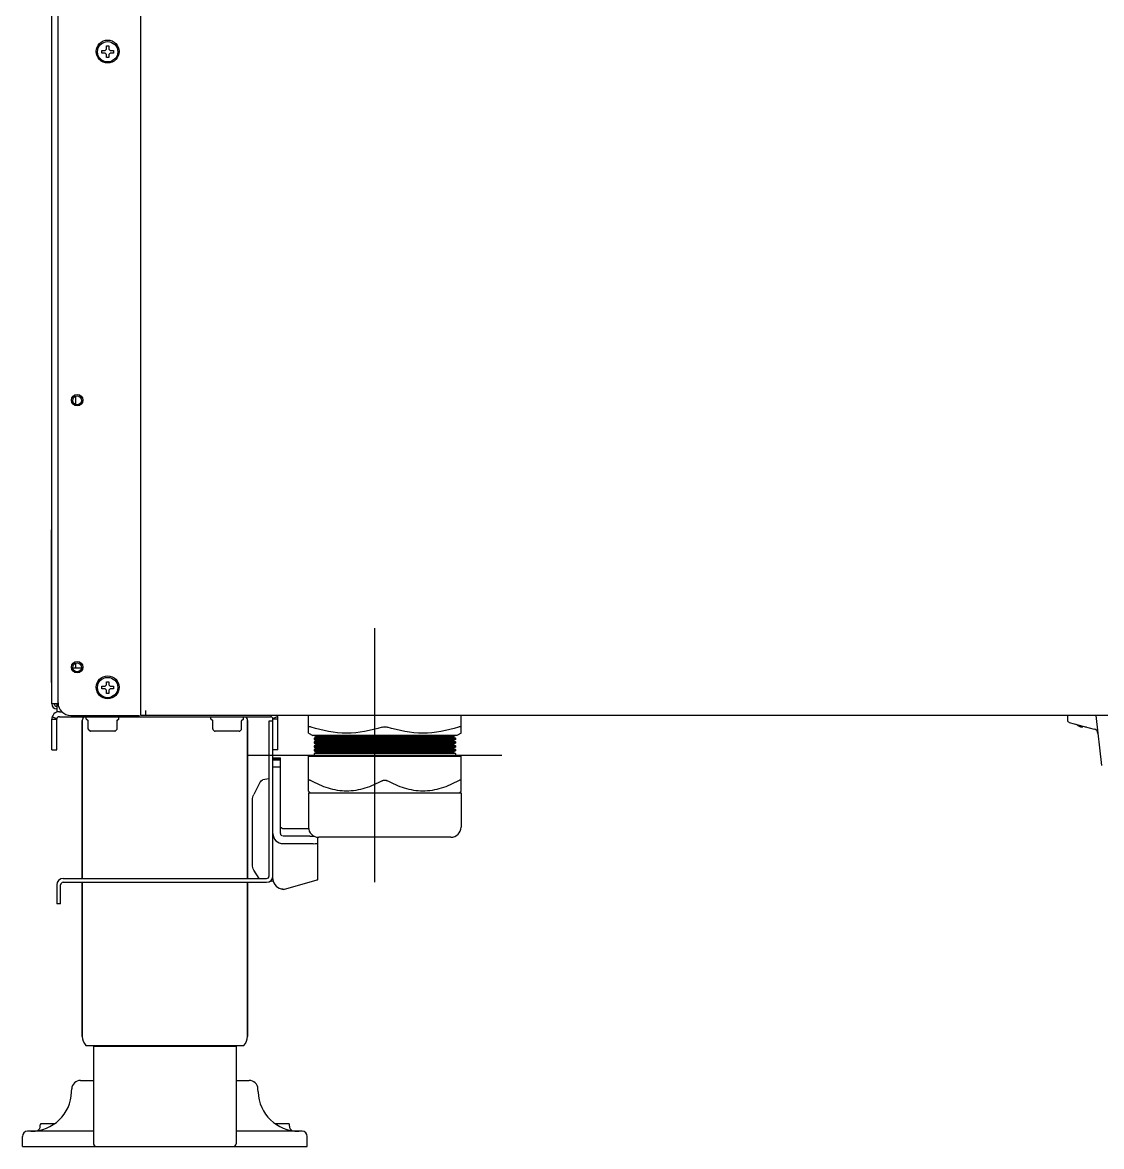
# Model space of a CAD drawing. Header units: millimetres. Extents: x 2482 to 7241, y 2335 to 6851.
# Drawn here: x 2517.5 to 2941.9, y 3663.4 to 4105.4 of the extents above; entities that cross this region are included whole.
import ezdxf

# ---------------------------------------------------------------- set-up
doc = ezdxf.new("R2010")
doc.units = ezdxf.units.MM
doc.header["$LTSCALE"] = 669.9
doc.layers.get('0').update_dxf_attribs({"linetype": 'CONTINUOUS'})
doc.layers.add('ASSI', color=7, linetype='CONTINUOUS')
doc.layers.add('GEOM', color=7, linetype='CONTINUOUS')

msp = doc.modelspace()

# ---------------------------------------------------------------- linework, layer by layer
at = {"linetype": 'Continuous'}
for p, q in [((2529, 3837.47), (2529, 5487.91)), ((2531.58, 3837.47), (2529, 3837.47)), ((2616, 3768.46), (2616, 3819.37)), ((2610.88, 3806.47), (2608.45, 3801.8)), ((2614.46, 3808.01), (2612.1, 3807.57)), ((2607.94, 3774.08), (2607.94, 3799.6)), ((2620, 3782.47), (2630.5, 3782.47)), ((2633.5, 3782.49), (2633.5, 3768.25)), ((2610.59, 3768.77), (2608.45, 3772.07)), ((2532.5, 3758.77), (2532.5, 3766.27)), ((2533.5, 3767.27), (2613.5, 3767.27)), ((2615.63, 3768.35), (2615.82, 3768.39)), ((2633.22, 3768.08), (2620, 3764.33)), ((2620, 3764.33), (2620, 3764.66))]:
    msp.add_line(p, q, dxfattribs=at)
at = {"color": 7, "linetype": 'Continuous'}
for p, q in [((2548.7, 4094.37), (2550, 4094.37)), ((2548.7, 4093.37), (2548.7, 4094.37)), ((2550, 4093.37), (2548.7, 4093.37)), ((2550, 4094.37), (2550.5, 4094.87)), ((2550.5, 4092.87), (2550, 4093.37)), ((2550.5, 4096.17), (2551.5, 4096.17)), ((2550.5, 4094.87), (2550.5, 4096.17)), ((2551.5, 4096.17), (2551.5, 4094.87)), ((2551.5, 4094.87), (2552, 4094.37)), ((2552, 4093.37), (2551.5, 4092.87)), ((2552, 4094.37), (2553.3, 4094.37)), ((2553.3, 4093.37), (2552, 4093.37)), ((2553.3, 4094.37), (2553.3, 4093.37)), ((2550.5, 4091.57), (2550.5, 4092.87)), ((2551.5, 4091.57), (2550.5, 4091.57)), ((2551.5, 4092.87), (2551.5, 4091.57)), ((2550.5, 3846.17), (2551.5, 3846.17)), ((2550.5, 3844.87), (2550.5, 3846.17)), ((2551.5, 3846.17), (2551.5, 3844.87)), ((2548.7, 3844.37), (2550, 3844.37)), ((2548.7, 3843.37), (2548.7, 3844.37)), ((2550, 3843.37), (2548.7, 3843.37)), ((2550, 3844.37), (2550.5, 3844.87)), ((2550.5, 3842.87), (2550, 3843.37)), ((2550.5, 3841.57), (2550.5, 3842.87)), ((2551.5, 3841.57), (2550.5, 3841.57)), ((2551.5, 3844.87), (2552, 3844.37)), ((2552, 3843.37), (2551.5, 3842.87)), ((2551.5, 3842.87), (2551.5, 3841.57)), ((2552, 3844.37), (2553.3, 3844.37)), ((2553.3, 3843.37), (2552, 3843.37)), ((2553.3, 3844.37), (2553.3, 3843.37)), ((2542.55, 3831.53), (2542.55, 3832.37)), ((2555.45, 3831.53), (2555.45, 3832.37)), ((2591.55, 3831.53), (2591.55, 3832.37)), ((2604.45, 3831.53), (2604.45, 3832.37)), ((2614.5, 3830.77), (2616, 3830.77)), ((2614.5, 3769.77), (2614.5, 3830.77)), ((2932.7, 3828.89), (2932.7, 3828.92)), ((2934.07, 3828.36), (2934.1, 3828.36)), ((2934.5, 3828.37), (2934.5, 3828.76)), ((2935.5, 3828.49), (2935.5, 3828.37)), ((2935.93, 3828.36), (2935.97, 3828.37)), ((2616, 3816.19), (2619, 3816.19)), ((2619, 3815.52), (2616, 3815.52)), ((2616, 3815.44), (2619, 3815.44)), ((2619, 3786.47), (2619, 3816.19)), ((2619, 3812.49), (2616, 3812.49)), ((2619.39, 3788.67), (2619.58, 3788.56)), ((2619.58, 3788.56), (2619.79, 3788.49)), ((2619.79, 3788.49), (2620, 3788.46)), ((2620, 3788.46), (2630, 3788.46)), ((2630.5, 3785.47), (2620, 3785.47)), ((2633.5, 3784.97), (2633.5, 3782.49)), ((2531, 3766.27), (2531, 3758.77)), ((2533.5, 3768.77), (2613.5, 3768.77)), ((2616.17, 3767.76), (2614.55, 3767.46)), ((2532.5, 3758.77), (2531, 3758.77))]:
    msp.add_line(p, q, dxfattribs=at)
at = {"color": 1}
for p, q in [((2656, 3867.27), (2656, 3767.27)), ((2606, 3817.27), (2706, 3817.27))]:
    msp.add_line(p, q, dxfattribs=at)
at = {"linetype": 'Continuous'}
msp.add_lwpolyline([(2615.82, 3768.39), (2615.92, 3768.41), (2615.98, 3768.44), (2616, 3768.46)], dxfattribs=at)
for centre in [(2539, 3956.77), (2539, 3851.77)]:
    msp.add_circle(centre, 1.75, dxfattribs=at)
for centre, radius, start, end in [((2531, 3837.47), 2, 180, 270), ((2620, 3786.47), 4, 180.0074, 269.994), ((2533.5, 3766.27), 1, 90, 180), ((2613.5, 3769.77), 2.5, 270, 360), ((2619.89, 3768.63), 3.89, 180.0022, 182.3713)]:
    msp.add_arc(centre, radius, start, end, dxfattribs=at)
at = {"color": 7, "linetype": 'Continuous'}
for centre, radius, start, end in [((2531, 3837.47), 1, 180, 270), ((2935.2, 3832.99), 4.8, 228.3798, 238.6273), ((2935.19, 3832.98), 4.75, 238.4659, 241.0313), ((2935.19, 3832.97), 4.75, 241.0316, 241.9926), ((2935.19, 3832.97), 4.75, 241.9926, 243.3187), ((2935.18, 3832.97), 4.74, 243.3188, 244.4598), ((2935.18, 3832.96), 4.74, 244.4598, 245.4278), ((2935.18, 3832.96), 4.73, 245.4278, 246.6825), ((2935.18, 3832.95), 4.73, 246.6826, 247.4526), ((2935.18, 3832.95), 4.72, 247.4524, 248.9975), ((2935.17, 3832.94), 4.72, 248.9977, 249.4819), ((2935.17, 3832.93), 4.7, 249.4813, 251.5344), ((2935.16, 3832.91), 4.68, 251.535, 252.6227), ((2935.16, 3832.9), 4.67, 252.6228, 253.6051), ((2935.15, 3832.86), 4.64, 253.6036, 255.6824), ((2934.26, 3830.36), 2.01, 262.7259, 264.7415), ((2934.25, 3830.33), 1.97, 265.3984, 266.7833), ((2934.25, 3830.32), 1.96, 266.7841, 267.6235), ((2934.25, 3830.31), 1.96, 267.6233, 268.8455), ((2934.25, 3830.31), 1.95, 268.8459, 270.9258), ((2934.25, 3830.31), 1.95, 270.9261, 271.9964), ((2934.25, 3830.32), 1.96, 271.9964, 273.0228), ((2934.25, 3830.33), 1.97, 273.0233, 274.286), ((2934.25, 3830.34), 1.98, 274.2856, 275.1372), ((2934.25, 3830.36), 2.01, 275.1401, 277.2744), ((2935.76, 3830.36), 2.01, 262.7256, 264.8598), ((2935.75, 3830.34), 1.98, 264.8627, 265.7144), ((2935.75, 3830.33), 1.97, 265.714, 266.9767), ((2935.75, 3830.32), 1.96, 266.9771, 268.0037), ((2935.75, 3830.31), 1.95, 268.0037, 269.0738), ((2935.75, 3830.31), 1.95, 269.0741, 271.1541), ((2935.75, 3830.31), 1.95, 271.1544, 272.3767), ((2935.75, 3830.32), 1.96, 272.3765, 273.2159), ((2935.75, 3830.33), 1.97, 273.2166, 274.6016), ((2935.75, 3830.34), 1.98, 274.6009, 275.2558), ((2630.57, 4146.81), 361.34, 269.9888, 270.2464), ((2533.5, 3766.27), 2.5, 90, 180), ((2613.5, 3769.77), 1, 270, 360)]:
    msp.add_arc(centre, radius, start, end, dxfattribs=at)
at = {"linetype": 'Continuous'}
for points in [[(2610.88, 3806.47), (2611.13, 3806.95), (2611.56, 3807.47), (2612.1, 3807.57)], [(2607.94, 3799.6), (2607.94, 3800.36), (2608.1, 3801.13), (2608.45, 3801.8)], [(2608.45, 3772.07), (2608.07, 3772.65), (2607.94, 3773.39), (2607.94, 3774.08)]]:
    msp.add_open_spline(points, degree=3, dxfattribs=at)
at = {"color": 7, "linetype": 'Continuous'}
for points, knots in [([(2619.19, 3788.89), (2619.2, 3788.87), (2619.24, 3788.82), (2619.28, 3788.77), (2619.3, 3788.75)], [0, 0, 0, 0, 0.502896, 1, 1, 1, 1]), ([(2619.3, 3788.75), (2619.32, 3788.74), (2619.35, 3788.71), (2619.38, 3788.68), (2619.39, 3788.67)], [0, 0, 0, 0, 0.502632, 1, 1, 1, 1]), ([(2619, 3786.47), (2619, 3786.23), (2619.02, 3785.7), (2619.64, 3785.6), (2619.8, 3785.73)], [0, 0, 0, 0, 0.543051, 1, 1, 1, 1])]:
    msp.add_open_spline(points, degree=3, knots=knots, dxfattribs=at)
at = {"linetype": 'Continuous'}
for points, knots in [([(2630.5, 3782.47), (2630.89, 3782.47), (2631.57, 3782.49), (2632.58, 3782.42), (2633.03, 3782.57), (2633.5, 3782.41), (2633.5, 3782.49)], [0, 0, 0, 0, 0.38266, 0.707066, 0.923837, 1, 1, 1, 1]), ([(2616.01, 3768.47), (2616.05, 3767.48), (2616.95, 3765.46), (2619.01, 3764.66), (2620, 3764.66)], [0, 0, 0, 0, 0.498516, 1, 1, 1, 1]), ([(2633.5, 3768.25), (2633.5, 3768.22), (2633.4, 3768.09), (2633.25, 3768.11), (2633.14, 3768.09)], [0, 0, 0, 0, 0.229229, 1, 1, 1, 1])]:
    msp.add_open_spline(points, degree=3, knots=knots, dxfattribs=at)
at = {"layer": 'ASSI', "color": 7, "linetype": 'Continuous'}
for p, q in [((2541, 3768.77), (2541, 3830.87)), ((2606, 3768.77), (2606, 3830.87)), ((2632.25, 3823.97), (2632.25, 3823.47)), ((2687.75, 3823.97), (2687.75, 3823.47)), ((2632.25, 3822.47), (2632.25, 3821.97)), ((2632.25, 3820.97), (2632.25, 3820.47)), ((2632.25, 3819.47), (2632.25, 3818.97)), ((2687.75, 3822.47), (2687.75, 3821.97)), ((2687.75, 3820.97), (2687.75, 3820.47)), ((2687.75, 3819.47), (2687.75, 3818.97)), ((2632.25, 3817.97), (2632.25, 3816.87)), ((2687.75, 3817.97), (2687.75, 3816.87)), ((2541, 3706.66), (2541, 3767.27)), ((2606, 3706.66), (2606, 3767.27)), ((2542.47, 3703.12), (2604.54, 3703.12)), ((2545.5, 3702.87), (2601.5, 3702.87)), ((2545.5, 3702.87), (2545.5, 3664.37)), ((2601.5, 3702.87), (2601.5, 3664.37))]:
    msp.add_line(p, q, dxfattribs=at)
at = {"layer": 'ASSI', "linetype": 'Continuous'}
for centre, radius in [((2551, 4093.97), 4.5), ((2539, 3956.87), 2.25), ((2539, 3851.87), 2.25), ((2551, 3843.97), 4.5)]:
    msp.add_circle(centre, radius, dxfattribs=at)
at = {"layer": 'ASSI', "color": 7, "linetype": 'Continuous'}
for centre in [(2551, 4093.87), (2551, 3843.87)]:
    msp.add_circle(centre, 4, dxfattribs=at)
for centre, radius, start, end in [((2935.2, 3832.99), 4.8, 228.1791, 238.6273), ((2546, 3706.66), 5, 180, 225), ((2601, 3706.66), 5, 315, 360)]:
    msp.add_arc(centre, radius, start, end, dxfattribs=at)
at = {"layer": 'GEOM', "linetype": 'Continuous'}
for p, q in [((2564, 3832.87), (2564, 4372.87)), ((2531.5, 3837.87), (2531.5, 4369.87)), ((2540.75, 3851.47), (2537.25, 3851.47)), ((2531, 3837.47), (2531, 3834.37)), ((2532, 3834.37), (2532.94, 3834.37)), ((2536.5, 3832.87), (2563.5, 3832.87)), ((3196, 3832.87), (2564, 3832.87)), ((2566, 3832.87), (2566, 3834.87)), ((2529, 3819.37), (2529, 3831.37)), ((2618, 3819.37), (2618, 3831.37))]:
    msp.add_line(p, q, dxfattribs=at)
at = {"layer": 'GEOM', "color": 7, "linetype": 'Continuous'}
for p, q in [((2538.5, 3955.09), (2538.5, 3958.44)), ((2528.95, 3905.87), (2529, 3905.87)), ((2528.95, 3845.87), (2528.95, 3905.87)), ((2538.5, 3851.47), (2538.5, 3853.44)), ((2528.95, 3845.87), (2529, 3845.87)), ((2630, 3825.94), (2630, 3832.87)), ((2690, 3825.94), (2690, 3832.87)), ((2928.5, 3832.87), (2928.5, 3831.14)), ((2939.67, 3832.87), (2941.9, 3813.25)), ((2529, 3831.37), (2531, 3831.37)), ((2529.17, 3832.37), (2531.06, 3831.7)), ((2531, 3819.37), (2531, 3831.37)), ((2532, 3832.37), (2615, 3832.37)), ((2541, 3830.87), (2541, 3768.77)), ((2542.55, 3831.53), (2542.55, 3832.37)), ((2543.23, 3830.97), (2543.24, 3830.96)), ((2543.31, 3827.59), (2543.31, 3830.71)), ((2554.7, 3827.59), (2554.7, 3830.71)), ((2554.96, 3831.15), (2554.99, 3831.17)), ((2554.99, 3831.17), (2555.01, 3831.17)), ((2555.01, 3831.17), (2555.3, 3831.3)), ((2555.45, 3831.53), (2555.45, 3832.37)), ((2591.55, 3831.53), (2591.55, 3832.37)), ((2592.23, 3830.97), (2592.24, 3830.96)), ((2592.31, 3827.59), (2592.31, 3830.71)), ((2603.7, 3827.59), (2603.7, 3830.71)), ((2603.96, 3831.15), (2603.99, 3831.17)), ((2603.99, 3831.17), (2604.01, 3831.17)), ((2604.01, 3831.17), (2604.3, 3831.3)), ((2604.45, 3831.53), (2604.45, 3832.37)), ((2606, 3830.87), (2606, 3768.77)), ((2617.83, 3832.37), (2615.95, 3831.7)), ((2618, 3831.37), (2616, 3831.37)), ((2616, 3819.37), (2616, 3831.37)), ((2929.24, 3830.17), (2939, 3827.55)), ((2544.06, 3826.74), (2543.38, 3827.42)), ((2553.77, 3826.67), (2544.23, 3826.67)), ((2553.95, 3826.74), (2554.63, 3827.42)), ((2593.06, 3826.74), (2592.38, 3827.42)), ((2602.77, 3826.67), (2593.23, 3826.67)), ((2602.95, 3826.74), (2603.63, 3827.42)), ((2629.95, 3825.97), (2631.67, 3824.97)), ((2688.33, 3824.97), (2631.67, 3824.97)), ((2632.25, 3824.97), (2633.12, 3824.47)), ((2633.12, 3824.47), (2632.25, 3823.97)), ((2687.75, 3823.97), (2632.25, 3823.97)), ((2686.89, 3824.47), (2633.12, 3824.47)), ((2687.75, 3824.97), (2686.89, 3824.47)), ((2686.89, 3824.47), (2687.75, 3823.97)), ((2690.05, 3825.97), (2688.33, 3824.97)), ((2529, 3819.37), (2531, 3819.37)), ((2618, 3819.37), (2616, 3819.37)), ((2687.75, 3823.47), (2632.25, 3823.47)), ((2632.25, 3823.47), (2633.12, 3822.97)), ((2633.12, 3822.97), (2632.25, 3822.47)), ((2687.75, 3822.47), (2632.25, 3822.47)), ((2687.75, 3821.97), (2632.25, 3821.97)), ((2632.25, 3821.97), (2633.12, 3821.47)), ((2633.12, 3821.47), (2632.25, 3820.97)), ((2687.75, 3820.97), (2632.25, 3820.97)), ((2687.75, 3820.47), (2632.25, 3820.47)), ((2632.25, 3820.47), (2633.12, 3819.97)), ((2633.12, 3819.97), (2632.25, 3819.47)), ((2687.75, 3819.47), (2632.25, 3819.47)), ((2686.89, 3822.97), (2633.12, 3822.97)), ((2686.89, 3821.47), (2633.12, 3821.47)), ((2686.89, 3819.97), (2633.12, 3819.97)), ((2687.75, 3823.47), (2686.89, 3822.97)), ((2686.89, 3822.97), (2687.75, 3822.47)), ((2687.75, 3821.97), (2686.89, 3821.47)), ((2686.89, 3821.47), (2687.75, 3820.97)), ((2687.75, 3820.47), (2686.89, 3819.97)), ((2686.89, 3819.97), (2687.75, 3819.47)), ((2630, 3816.87), (2690, 3816.87)), ((2630, 3803.14), (2630, 3816.87)), ((2687.75, 3818.97), (2632.25, 3818.97)), ((2632.25, 3818.97), (2633.12, 3818.47)), ((2633.12, 3818.47), (2632.25, 3817.97)), ((2687.75, 3817.97), (2632.25, 3817.97)), ((2686.89, 3818.47), (2633.12, 3818.47)), ((2687.75, 3818.97), (2686.89, 3818.47)), ((2686.89, 3818.47), (2687.75, 3817.97)), ((2690, 3803.14), (2690, 3816.87)), ((2630, 3803.14), (2630.67, 3802.47)), ((2630, 3802.47), (2690, 3802.47)), ((2630, 3802.47), (2630, 3788.97)), ((2690, 3803.14), (2689.33, 3802.47)), ((2690, 3802.47), (2690, 3788.97)), ((2686, 3784.97), (2634, 3784.97)), ((2541, 3767.27), (2541, 3706.66)), ((2606, 3767.27), (2606, 3706.66)), ((2545.5, 3702.87), (2545.5, 3664.37)), ((2601.5, 3702.87), (2601.5, 3664.37)), ((2540.38, 3689.37), (2545.5, 3689.37)), ((2601.5, 3689.37), (2606.63, 3689.37)), ((2536.84, 3684.81), (2536.88, 3685.99)), ((2610.17, 3684.81), (2610.12, 3685.99)), ((2545.5, 3669.37), (2519.5, 3669.37)), ((2524.5, 3671.37), (2524.5, 3671.87)), ((2525, 3672.37), (2530.09, 3672.37)), ((2627.5, 3669.37), (2601.5, 3669.37)), ((2616.91, 3672.37), (2622, 3672.37)), ((2622.5, 3671.37), (2622.5, 3671.87)), ((2517.5, 3663.37), (2517.5, 3667.37)), ((2629.5, 3663.37), (2629.5, 3667.37)), ((2517.5, 3663.37), (2629.5, 3663.37))]:
    msp.add_line(p, q, dxfattribs=at)
for points in [[(2542.7, 3831.3), (2543.01, 3831.17), (2543.03, 3831.16), (2543.05, 3831.15), (2543.07, 3831.13), (2543.1, 3831.12), (2543.12, 3831.1), (2543.14, 3831.09), (2543.16, 3831.07)], [(2543.03, 3831.16), (2543.05, 3831.15), (2543.07, 3831.14), (2543.09, 3831.12), (2543.11, 3831.11), (2543.13, 3831.09), (2543.15, 3831.08), (2543.17, 3831.06), (2543.18, 3831.04), (2543.2, 3831.02), (2543.22, 3830.99)], [(2543.16, 3831.07), (2543.18, 3831.05), (2543.2, 3831.02), (2543.22, 3831), (2543.23, 3830.97)], [(2554.76, 3830.96), (2554.79, 3831), (2554.81, 3831.03), (2554.83, 3831.05)], [(2554.78, 3830.99), (2554.8, 3831.01), (2554.82, 3831.04), (2554.85, 3831.07), (2554.87, 3831.09), (2554.89, 3831.11), (2554.92, 3831.13), (2554.95, 3831.14), (2554.97, 3831.16), (2554.99, 3831.17)], [(2554.83, 3831.05), (2554.86, 3831.08), (2554.89, 3831.1), (2554.91, 3831.12), (2554.94, 3831.14), (2554.96, 3831.15)], [(2591.7, 3831.3), (2592.01, 3831.17), (2592.03, 3831.16), (2592.05, 3831.15), (2592.07, 3831.13), (2592.1, 3831.12), (2592.12, 3831.1), (2592.14, 3831.09), (2592.16, 3831.07)], [(2592.03, 3831.16), (2592.05, 3831.15), (2592.07, 3831.14), (2592.09, 3831.12), (2592.11, 3831.11), (2592.13, 3831.09), (2592.15, 3831.08), (2592.17, 3831.06), (2592.18, 3831.04), (2592.2, 3831.02), (2592.22, 3830.99)], [(2592.16, 3831.07), (2592.18, 3831.05), (2592.2, 3831.02), (2592.22, 3831), (2592.23, 3830.97)], [(2603.76, 3830.96), (2603.79, 3831), (2603.81, 3831.03), (2603.83, 3831.05)], [(2603.78, 3830.99), (2603.8, 3831.01), (2603.82, 3831.04), (2603.85, 3831.07), (2603.87, 3831.09), (2603.89, 3831.11), (2603.92, 3831.13), (2603.95, 3831.14), (2603.97, 3831.16), (2603.99, 3831.17)], [(2603.83, 3831.05), (2603.86, 3831.08), (2603.89, 3831.1), (2603.91, 3831.12), (2603.94, 3831.14), (2603.96, 3831.15)]]:
    msp.add_lwpolyline(points, dxfattribs=at)
at = {"layer": 'GEOM', "linetype": 'Continuous'}
for centre, radius, start, end in [((2536.5, 3837.87), 5, 180, 270), ((2532, 3831.37), 3, 90, 180), ((2615, 3831.37), 3, 0, 30.9622)]:
    msp.add_arc(centre, radius, start, end, dxfattribs=at)
at = {"layer": 'GEOM', "color": 7, "linetype": 'Continuous'}
for centre, radius, start, end in [((2532, 3831.37), 1, 90, 180), ((2543, 3830.87), 2, 130.8018, 180), ((2542.8, 3831.53), 0.25, 180, 246.1079), ((2542.81, 3830.71), 0.5, 0.001, 67.3059), ((2555.2, 3830.71), 0.5, 112.6941, 179.999), ((2549, 3845.53), 15.56, 292.6971, 293.8921), ((2555.2, 3831.53), 0.25, 293.8921, 360), ((2591.8, 3831.53), 0.25, 180, 246.1079), ((2591.81, 3830.71), 0.5, 0.001, 67.3059), ((2604.2, 3830.71), 0.5, 112.6941, 179.999), ((2598, 3845.53), 15.56, 292.6971, 293.8921), ((2604.2, 3831.53), 0.25, 293.8921, 360), ((2604, 3830.87), 2, 0, 49.1982), ((2615, 3831.37), 1, 0, 90), ((2929.5, 3831.14), 1, 180, 255), ((2543.56, 3827.59), 0.25, 179.9998, 224.9997), ((2544.23, 3826.92), 0.25, 225, 270), ((2553.77, 3826.92), 0.25, 270, 315), ((2554.45, 3827.59), 0.25, 315.0003, 0.0002), ((2592.56, 3827.59), 0.25, 179.9998, 224.9997), ((2593.23, 3826.92), 0.25, 225, 270), ((2602.77, 3826.92), 0.25, 270, 315), ((2603.45, 3827.59), 0.25, 315.0003, 0.0002), ((2938.48, 3825.62), 2, 6.4818, 74.9995), ((2634, 3788.97), 4, 180, 270), ((2686, 3788.97), 4, 270, 360), ((2540.38, 3685.87), 3.5, 90, 178), ((2606.63, 3685.87), 3.5, 2, 90), ((2520.85, 3685.37), 16, 270, 358), ((2626.16, 3685.37), 16, 182, 270), ((2519.5, 3667.37), 2, 90, 180), ((2522.5, 3671.37), 2, 297.4375, 360), ((2525, 3671.87), 0.5, 89.9999, 180), ((2622, 3671.87), 0.5, 0, 90.0001), ((2624.5, 3671.37), 2, 180, 242.5625), ((2627.5, 3667.37), 2, 0, 90), ((2546.5, 3664.37), 1, 180, 270), ((2600.5, 3664.37), 1, 270, 360)]:
    msp.add_arc(centre, radius, start, end, dxfattribs=at)
for points, knots in [([(2631, 3828.32), (2630.87, 3828.36), (2630.61, 3828.42), (2630.31, 3828.5), (2630, 3828.42), (2630, 3828.32)], [0, 0, 0, 0, 0.402993, 0.709875, 1, 1, 1, 1]), ([(2659, 3828.32), (2654.49, 3826.88), (2645, 3825), (2635.51, 3826.88), (2631, 3828.32)], [0, 0, 0, 0, 0.5, 1, 1, 1, 1]), ([(2689, 3828.32), (2684.49, 3826.88), (2675, 3825), (2665.51, 3826.88), (2661, 3828.32)], [0, 0, 0, 0, 0.5, 1, 1, 1, 1]), ([(2690, 3828.32), (2690, 3828.42), (2689.7, 3828.5), (2689.39, 3828.42), (2689.14, 3828.36), (2689, 3828.32)], [0, 0, 0, 0, 0.290125, 0.597007, 1, 1, 1, 1]), ([(2631, 3807.21), (2630.87, 3807.29), (2630.64, 3807.4), (2630.32, 3807.49), (2630.04, 3807.44), (2630, 3807.28), (2630, 3807.21)], [0, 0, 0, 0, 0.37368, 0.654839, 0.834945, 1, 1, 1, 1]), ([(2659, 3807.21), (2656.83, 3806.03), (2652.35, 3803.98), (2645, 3802.72), (2637.66, 3803.98), (2633.17, 3806.03), (2631, 3807.21)], [0, 0, 0, 0, 0.252312, 0.5, 0.747688, 1, 1, 1, 1]), ([(2689, 3807.21), (2686.83, 3806.03), (2682.35, 3803.98), (2675, 3802.72), (2667.66, 3803.98), (2663.17, 3806.03), (2661, 3807.21)], [0, 0, 0, 0, 0.252312, 0.5, 0.747688, 1, 1, 1, 1]), ([(2690, 3807.21), (2690, 3807.28), (2689.96, 3807.44), (2689.69, 3807.49), (2689.37, 3807.4), (2689.13, 3807.29), (2689, 3807.21)], [0, 0, 0, 0, 0.165055, 0.345161, 0.62632, 1, 1, 1, 1])]:
    msp.add_open_spline(points, degree=3, knots=knots, dxfattribs=at)
for points in [[(2659, 3828.32), (2659.32, 3828.42), (2659.67, 3828.47), (2660, 3828.47)], [(2660, 3828.47), (2660.34, 3828.47), (2660.68, 3828.42), (2661, 3828.32)], [(2659, 3807.21), (2659.3, 3807.38), (2659.66, 3807.47), (2660, 3807.47)], [(2660, 3807.47), (2660.35, 3807.47), (2660.7, 3807.38), (2661, 3807.21)]]:
    msp.add_open_spline(points, degree=3, dxfattribs=at)

doc.saveas('drawing.dxf')
